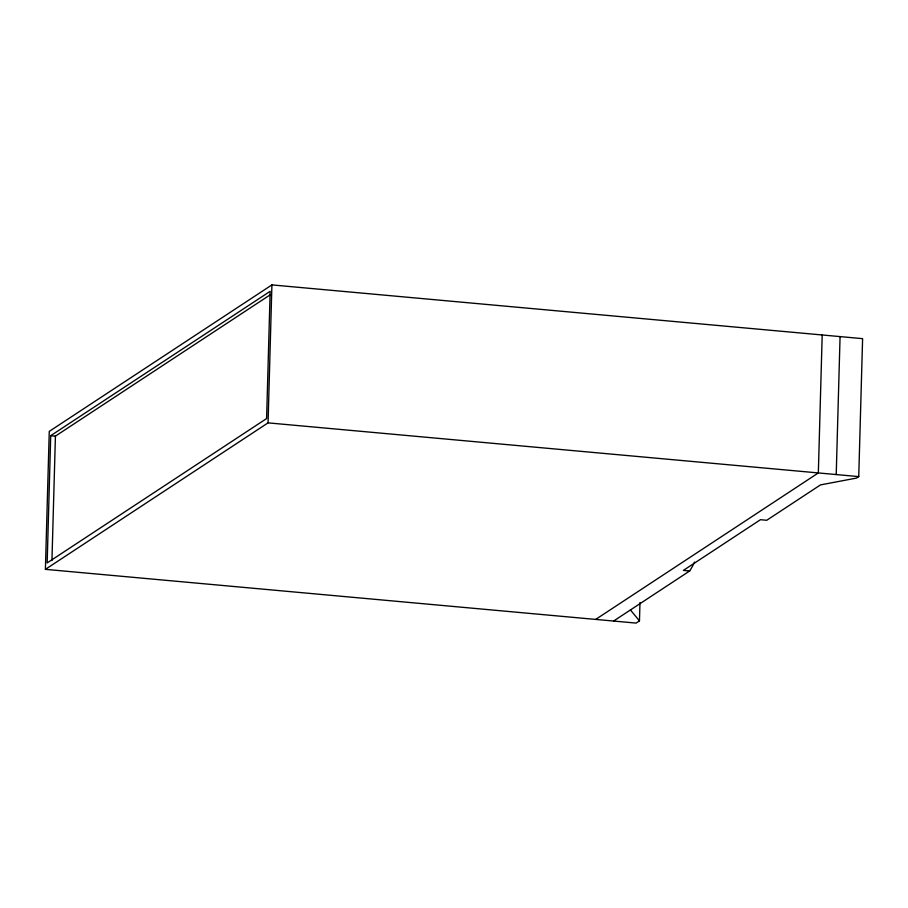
<?xml version="1.0" encoding="UTF-8"?>
<svg xmlns="http://www.w3.org/2000/svg" width="908" height="908" viewBox="0 0 908 908"><rect width="100%" height="100%" fill="white"/><g stroke="black" fill="none" stroke-linecap="round" stroke-linejoin="round"><path stroke-width="1.36" d="M639.981 602.572L639.47 620.879L636.088 623.092L45.4 569.35L49.259 431.391L271.912 284.908L862.6 338.65L858.741 476.609L856.494 478.085L820.503 484.895L766.738 520.273L760.45 519.705L683.372 570.406L689.66 570.973A105.203 29.555 -84.8 0 0 694.541 562.109M50.712 435.692L47.159 562.937L266.6 418.565L270.153 291.32L50.712 435.692L55.422 436.124L270.153 294.85M51.949 560.542L55.422 436.124M45.4 569.35L268.053 422.867L271.912 284.908M822.194 334.973L818.335 472.932L595.682 619.415M836.223 474.555L840.07 336.596M613.57 621.049L689.66 570.973M268.053 422.867L858.741 476.609M630.424 609.949L639.47 620.879"/></g></svg>
